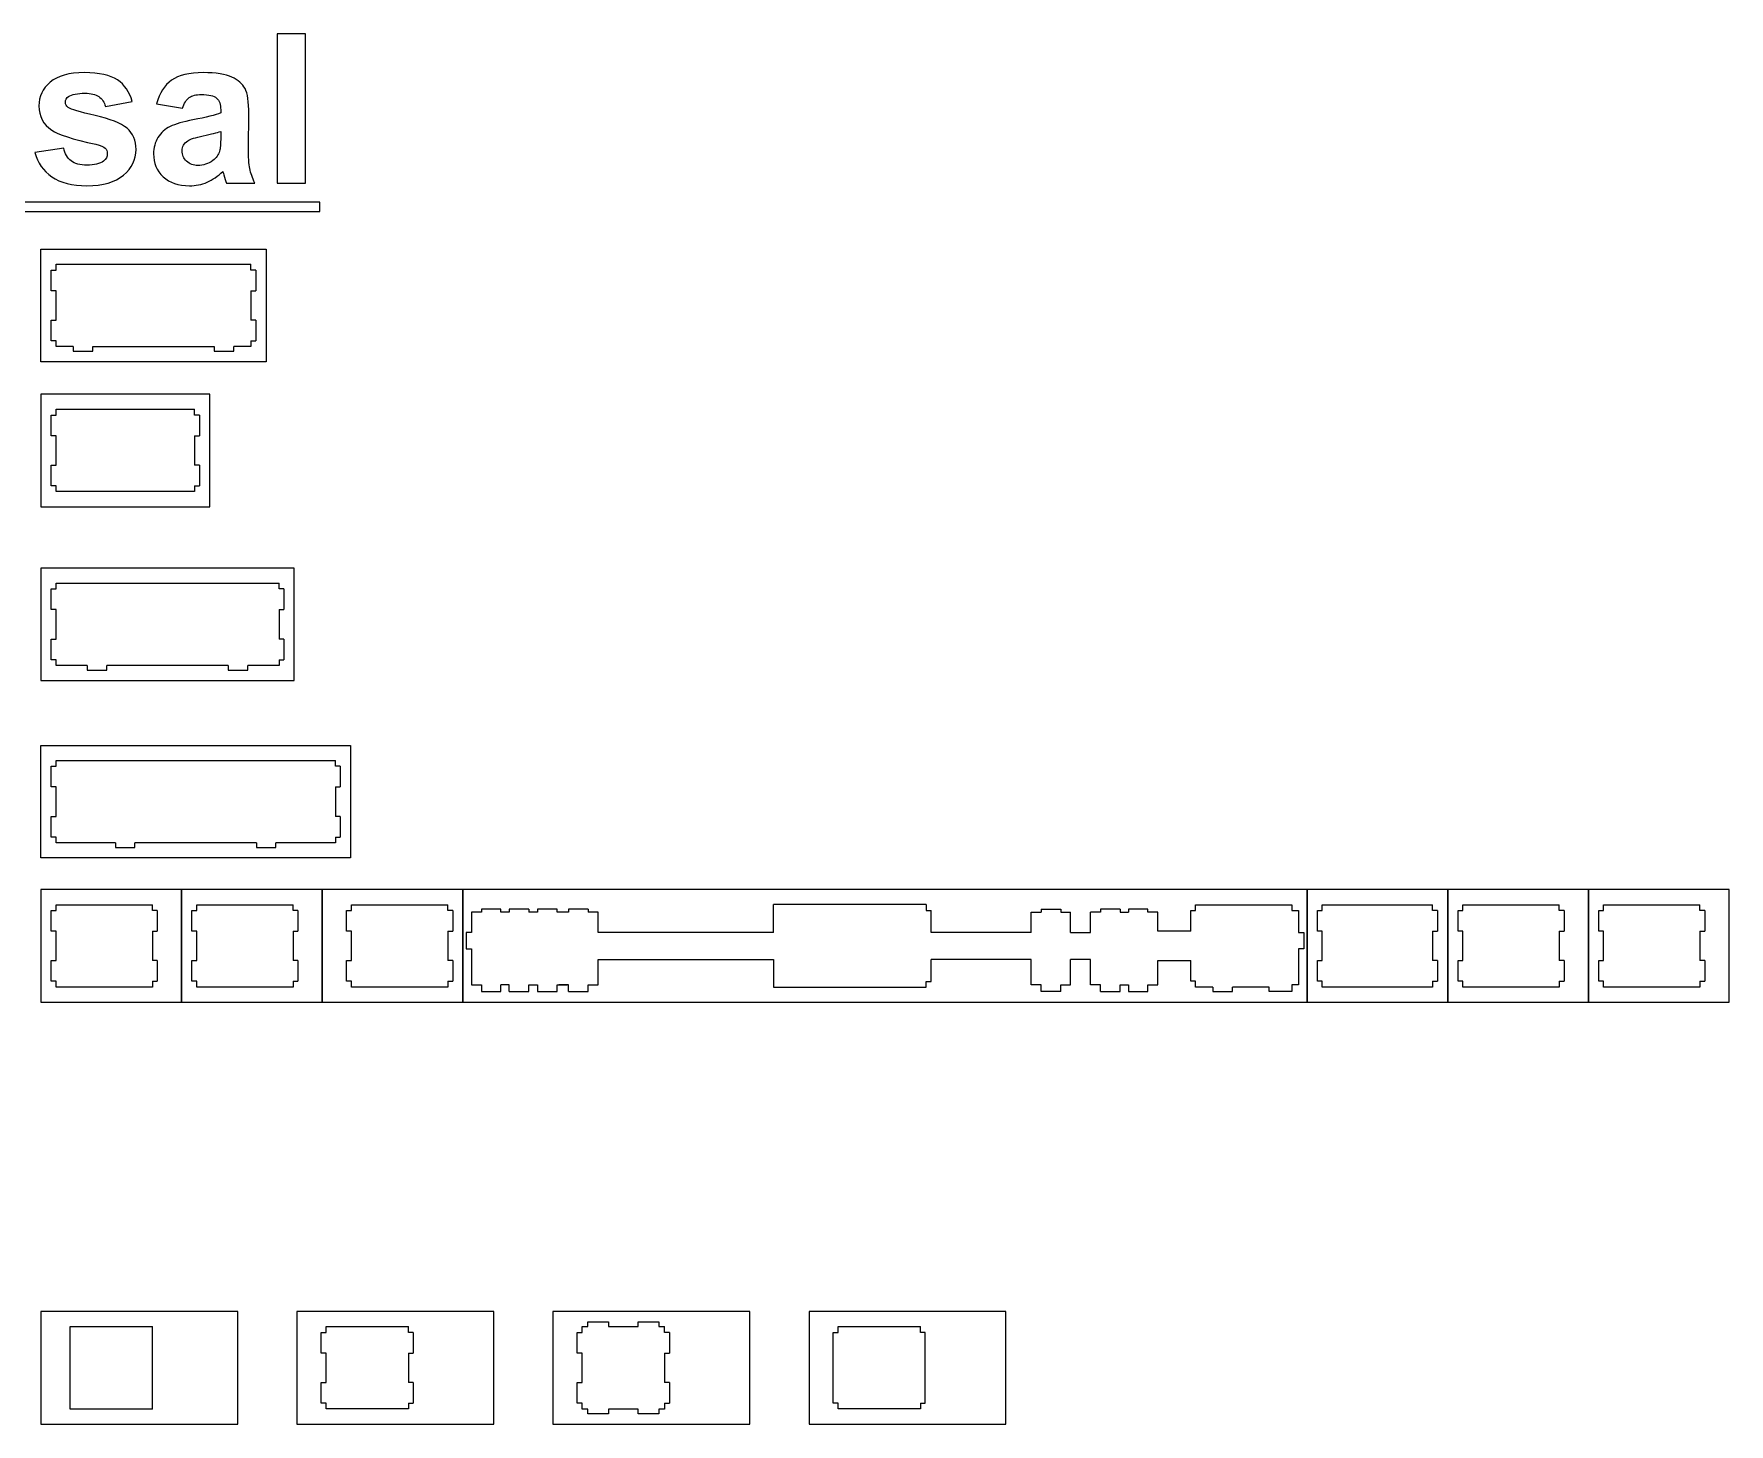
# Model space of a CAD drawing. Header units: millimetres. Extents: x -742 to 1487, y -1115 to 638.
# Drawn here: x 446.4 to 733.4, y -641.8 to -406.4 of the extents above; entities that cross this region are included whole.
import ezdxf

# ---------------------------------------------------------------- set-up
doc = ezdxf.new("R2010")
doc.units = ezdxf.units.MM
doc.layers.add('Layer 1', color=7, linetype='CONTINUOUS')

msp = doc.modelspace()

# ---------------------------------------------------------------- linework, layer by layer
at = {"layer": 'Layer 1', "color": 250, "lineweight": 9}
msp.add_lwpolyline([(519.061, -570.4), (661.936, -570.4), (661.936, -551.35), (519.061, -551.35), (519.061, -570.4)], close=True, dxfattribs=at)
at = {"layer": 'Layer 1', "color": 250}
for points, knots in [([(487.583, -431.707), (487.583, -431.707), (487.583, -406.449), (487.583, -406.449), (487.583, -406.449), (487.583, -406.449), (492.416, -406.449), (492.416, -406.449), (492.416, -406.449), (492.416, -406.449), (492.416, -431.707), (492.416, -431.707), (492.416, -431.707), (492.416, -431.707), (487.583, -431.707), (487.583, -431.707)], [0, 0, 0, 0, 0.2, 0.2, 0.2, 0.2, 0.4, 0.4, 0.4, 0.4, 0.6, 0.6, 0.6, 0.6, 1, 1, 1, 1]), ([(446.614, -426.557), (446.614, -426.557), (451.483, -425.816), (451.483, -425.816), (451.483, -425.816), (451.688, -426.751), (452.106, -427.462), (452.741, -427.944), (452.741, -427.944), (453.37, -428.432), (454.258, -428.673), (455.393, -428.673), (455.393, -428.673), (456.645, -428.673), (457.586, -428.444), (458.221, -427.986), (458.221, -427.986), (458.644, -427.662), (458.856, -427.227), (458.856, -426.686), (458.856, -426.686), (458.856, -426.322), (458.738, -426.016), (458.509, -425.775), (458.509, -425.775), (458.268, -425.546), (457.727, -425.328), (456.892, -425.134), (456.892, -425.134), (452.982, -424.27), (450.507, -423.482), (449.46, -422.77), (449.46, -422.77), (448.008, -421.777), (447.285, -420.401), (447.285, -418.643), (447.285, -418.643), (447.285, -417.049), (447.914, -415.715), (449.166, -414.633), (449.166, -414.633), (450.418, -413.551), (452.359, -413.01), (454.987, -413.01), (454.987, -413.01), (457.492, -413.01), (459.355, -413.422), (460.572, -414.239), (460.572, -414.239), (461.79, -415.062), (462.63, -416.273), (463.089, -417.878), (463.089, -417.878), (463.089, -417.878), (458.538, -418.725), (458.538, -418.725), (458.538, -418.725), (458.344, -418.008), (457.968, -417.455), (457.421, -417.073), (457.421, -417.073), (456.874, -416.691), (456.092, -416.503), (455.075, -416.503), (455.075, -416.503), (453.793, -416.503), (452.876, -416.679), (452.317, -417.038), (452.317, -417.038), (451.947, -417.291), (451.765, -417.62), (451.765, -418.02), (451.765, -418.02), (451.765, -418.366), (451.924, -418.66), (452.247, -418.902), (452.247, -418.902), (452.688, -419.225), (454.199, -419.678), (456.786, -420.266), (456.786, -420.266), (459.373, -420.854), (461.178, -421.571), (462.201, -422.423), (462.201, -422.423), (463.218, -423.282), (463.724, -424.487), (463.724, -426.028), (463.724, -426.028), (463.724, -427.703), (463.024, -429.15), (461.619, -430.355), (461.619, -430.355), (460.22, -431.56), (458.144, -432.166), (455.393, -432.166), (455.393, -432.166), (452.9, -432.166), (450.924, -431.66), (449.466, -430.655), (449.466, -430.655), (448.014, -429.649), (447.061, -428.285), (446.614, -426.557)], [0, 0, 0, 0, 0.037037, 0.037037, 0.037037, 0.037037, 0.0740741, 0.0740741, 0.0740741, 0.0740741, 0.1111111, 0.1111111, 0.1111111, 0.1111111, 0.1481481, 0.1481481, 0.1481481, 0.1481481, 0.1851852, 0.1851852, 0.1851852, 0.1851852, 0.2222222, 0.2222222, 0.2222222, 0.2222222, 0.2592593, 0.2592593, 0.2592593, 0.2592593, 0.2962963, 0.2962963, 0.2962963, 0.2962963, 0.3333333, 0.3333333, 0.3333333, 0.3333333, 0.3703704, 0.3703704, 0.3703704, 0.3703704, 0.4074074, 0.4074074, 0.4074074, 0.4074074, 0.4444444, 0.4444444, 0.4444444, 0.4444444, 0.4814815, 0.4814815, 0.4814815, 0.4814815, 0.5185185, 0.5185185, 0.5185185, 0.5185185, 0.5555556, 0.5555556, 0.5555556, 0.5555556, 0.5925926, 0.5925926, 0.5925926, 0.5925926, 0.6296296, 0.6296296, 0.6296296, 0.6296296, 0.6666667, 0.6666667, 0.6666667, 0.6666667, 0.7037037, 0.7037037, 0.7037037, 0.7037037, 0.7407407, 0.7407407, 0.7407407, 0.7407407, 0.7777778, 0.7777778, 0.7777778, 0.7777778, 0.8148148, 0.8148148, 0.8148148, 0.8148148, 0.8518519, 0.8518519, 0.8518519, 0.8518519, 0.8888889, 0.8888889, 0.8888889, 0.8888889, 0.9259259, 0.9259259, 0.9259259, 0.9259259, 1, 1, 1, 1]), ([(471.561, -419.043), (471.561, -419.043), (467.187, -418.267), (467.187, -418.267), (467.187, -418.267), (467.681, -416.479), (468.533, -415.156), (469.739, -414.298), (469.739, -414.298), (470.944, -413.439), (472.737, -413.01), (475.113, -413.01), (475.113, -413.01), (477.271, -413.01), (478.882, -413.263), (479.94, -413.775), (479.94, -413.775), (480.992, -414.286), (481.739, -414.933), (482.168, -415.721), (482.168, -415.721), (482.598, -416.509), (482.815, -417.949), (482.815, -420.054), (482.815, -420.054), (482.815, -420.054), (482.745, -425.698), (482.745, -425.698), (482.745, -425.698), (482.745, -427.304), (482.821, -428.491), (482.974, -429.256), (482.974, -429.256), (483.127, -430.02), (483.415, -430.837), (483.838, -431.707), (483.838, -431.707), (483.838, -431.707), (479.04, -431.707), (479.04, -431.707), (479.04, -431.707), (478.917, -431.39), (478.758, -430.919), (478.576, -430.296), (478.576, -430.296), (478.499, -430.008), (478.441, -429.82), (478.405, -429.732), (478.405, -429.732), (477.582, -430.543), (476.7, -431.149), (475.76, -431.554), (475.76, -431.554), (474.819, -431.96), (473.819, -432.166), (472.755, -432.166), (472.755, -432.166), (470.879, -432.166), (469.398, -431.654), (468.316, -430.631), (468.316, -430.631), (467.234, -429.614), (466.693, -428.321), (466.693, -426.757), (466.693, -426.757), (466.693, -425.728), (466.94, -424.805), (467.434, -423.993), (467.434, -423.993), (467.928, -423.188), (468.616, -422.565), (469.509, -422.135), (469.509, -422.135), (470.397, -421.706), (471.679, -421.33), (473.355, -421.006), (473.355, -421.006), (475.613, -420.583), (477.182, -420.183), (478.053, -419.819), (478.053, -419.819), (478.053, -419.819), (478.053, -419.331), (478.053, -419.331), (478.053, -419.331), (478.053, -418.39), (477.823, -417.72), (477.365, -417.314), (477.365, -417.314), (476.9, -416.914), (476.03, -416.714), (474.754, -416.714), (474.754, -416.714), (473.89, -416.714), (473.22, -416.885), (472.737, -417.232), (472.737, -417.232), (472.249, -417.573), (471.861, -418.178), (471.561, -419.043)], [0, 0, 0, 0, 0.0384615, 0.0384615, 0.0384615, 0.0384615, 0.0769231, 0.0769231, 0.0769231, 0.0769231, 0.1153846, 0.1153846, 0.1153846, 0.1153846, 0.1538462, 0.1538462, 0.1538462, 0.1538462, 0.1923077, 0.1923077, 0.1923077, 0.1923077, 0.2307692, 0.2307692, 0.2307692, 0.2307692, 0.2692308, 0.2692308, 0.2692308, 0.2692308, 0.3076923, 0.3076923, 0.3076923, 0.3076923, 0.3461538, 0.3461538, 0.3461538, 0.3461538, 0.3846154, 0.3846154, 0.3846154, 0.3846154, 0.4230769, 0.4230769, 0.4230769, 0.4230769, 0.4615385, 0.4615385, 0.4615385, 0.4615385, 0.5, 0.5, 0.5, 0.5, 0.5384615, 0.5384615, 0.5384615, 0.5384615, 0.5769231, 0.5769231, 0.5769231, 0.5769231, 0.6153846, 0.6153846, 0.6153846, 0.6153846, 0.6538462, 0.6538462, 0.6538462, 0.6538462, 0.6923077, 0.6923077, 0.6923077, 0.6923077, 0.7307692, 0.7307692, 0.7307692, 0.7307692, 0.7692308, 0.7692308, 0.7692308, 0.7692308, 0.8076923, 0.8076923, 0.8076923, 0.8076923, 0.8461538, 0.8461538, 0.8461538, 0.8461538, 0.8846154, 0.8846154, 0.8846154, 0.8846154, 0.9230769, 0.9230769, 0.9230769, 0.9230769, 1, 1, 1, 1]), ([(478.053, -422.958), (477.435, -423.164), (476.453, -423.411), (475.107, -423.699), (475.107, -423.699), (473.766, -423.987), (472.884, -424.27), (472.473, -424.54), (472.473, -424.54), (471.844, -424.993), (471.526, -425.557), (471.526, -426.245), (471.526, -426.245), (471.526, -426.927), (471.779, -427.509), (472.285, -428.003), (472.285, -428.003), (472.79, -428.497), (473.431, -428.744), (474.213, -428.744), (474.213, -428.744), (475.083, -428.744), (475.918, -428.456), (476.712, -427.886), (476.712, -427.886), (477.294, -427.445), (477.682, -426.915), (477.864, -426.28), (477.864, -426.28), (477.988, -425.869), (478.053, -425.081), (478.053, -423.923), (478.053, -423.923), (478.053, -423.923), (478.053, -422.958), (478.053, -422.958)], [0, 0, 0, 0, 0.1, 0.1, 0.1, 0.1, 0.2, 0.2, 0.2, 0.2, 0.3, 0.3, 0.3, 0.3, 0.4, 0.4, 0.4, 0.4, 0.5, 0.5, 0.5, 0.5, 0.6, 0.6, 0.6, 0.6, 0.7, 0.7, 0.7, 0.7, 0.8, 0.8, 0.8, 0.8, 1, 1, 1, 1]), ([(336.007, -434.914), (336.007, -434.914), (494.845, -434.914), (494.845, -434.914), (494.845, -434.914), (494.845, -434.914), (494.845, -436.518), (494.845, -436.518), (494.845, -436.518), (494.845, -436.518), (336.007, -436.518), (336.007, -436.518), (336.007, -436.518), (336.007, -436.518), (336.007, -434.914), (336.007, -434.914)], [0, 0, 0, 0, 0.2, 0.2, 0.2, 0.2, 0.4, 0.4, 0.4, 0.4, 0.6, 0.6, 0.6, 0.6, 1, 1, 1, 1])]:
    msp.add_open_spline(points, degree=3, knots=knots, dxfattribs=at)
at = {"layer": 'Layer 1', "color": 250, "lineweight": 9}
for points, knots in [([(447.624, -442.909), (447.624, -442.909), (447.624, -461.959), (447.624, -461.959), (447.624, -461.959), (447.624, -461.959), (485.724, -461.959), (485.724, -461.959), (485.724, -461.959), (485.724, -461.959), (485.724, -442.909), (485.724, -442.909), (485.724, -442.909), (485.724, -442.909), (447.624, -442.909), (447.624, -442.909)], [0, 0, 0, 0, 0.2, 0.2, 0.2, 0.2, 0.4, 0.4, 0.4, 0.4, 0.6, 0.6, 0.6, 0.6, 1, 1, 1, 1]), ([(447.624, -486.509), (447.624, -486.509), (447.624, -467.459), (447.624, -467.459), (447.624, -467.459), (447.624, -467.459), (476.199, -467.459), (476.199, -467.459), (476.199, -467.459), (476.199, -467.459), (476.199, -486.509), (476.199, -486.509), (476.199, -486.509), (476.199, -486.509), (447.624, -486.509), (447.624, -486.509)], [0, 0, 0, 0, 0.2, 0.2, 0.2, 0.2, 0.4, 0.4, 0.4, 0.4, 0.6, 0.6, 0.6, 0.6, 1, 1, 1, 1]), ([(447.624, -515.946), (447.624, -515.946), (447.624, -496.896), (447.624, -496.896), (447.624, -496.896), (447.624, -496.896), (490.486, -496.896), (490.486, -496.896), (490.486, -496.896), (490.486, -496.896), (490.486, -515.946), (490.486, -515.946), (490.486, -515.946), (490.486, -515.946), (447.624, -515.946), (447.624, -515.946)], [0, 0, 0, 0, 0.2, 0.2, 0.2, 0.2, 0.4, 0.4, 0.4, 0.4, 0.6, 0.6, 0.6, 0.6, 1, 1, 1, 1]), ([(447.624, -526.928), (447.624, -526.928), (447.624, -545.978), (447.624, -545.978), (447.624, -545.978), (447.624, -545.978), (500.011, -545.978), (500.011, -545.978), (500.011, -545.978), (500.011, -545.978), (500.011, -526.928), (500.011, -526.928), (500.011, -526.928), (500.011, -526.928), (447.624, -526.928), (447.624, -526.928)], [0, 0, 0, 0, 0.2, 0.2, 0.2, 0.2, 0.4, 0.4, 0.4, 0.4, 0.6, 0.6, 0.6, 0.6, 1, 1, 1, 1]), ([(447.624, -570.4), (447.624, -570.4), (447.624, -551.35), (447.624, -551.35), (447.624, -551.35), (447.624, -551.35), (471.436, -551.35), (471.436, -551.35), (471.436, -551.35), (471.436, -551.35), (471.436, -570.4), (471.436, -570.4), (471.436, -570.4), (471.436, -570.4), (447.624, -570.4), (447.624, -570.4)], [0, 0, 0, 0, 0.2, 0.2, 0.2, 0.2, 0.4, 0.4, 0.4, 0.4, 0.6, 0.6, 0.6, 0.6, 1, 1, 1, 1]), ([(471.436, -570.4), (471.436, -570.4), (471.436, -551.35), (471.436, -551.35), (471.436, -551.35), (471.436, -551.35), (495.249, -551.35), (495.249, -551.35), (495.249, -551.35), (495.249, -551.35), (495.249, -570.4), (495.249, -570.4), (495.249, -570.4), (495.249, -570.4), (471.436, -570.4), (471.436, -570.4)], [0, 0, 0, 0, 0.2, 0.2, 0.2, 0.2, 0.4, 0.4, 0.4, 0.4, 0.6, 0.6, 0.6, 0.6, 1, 1, 1, 1]), ([(495.249, -570.4), (495.249, -570.4), (495.249, -551.35), (495.249, -551.35), (495.249, -551.35), (495.249, -551.35), (519.061, -551.35), (519.061, -551.35), (519.061, -551.35), (519.061, -551.35), (519.061, -570.4), (519.061, -570.4), (519.061, -570.4), (519.061, -570.4), (495.249, -570.4), (495.249, -570.4)], [0, 0, 0, 0, 0.2, 0.2, 0.2, 0.2, 0.4, 0.4, 0.4, 0.4, 0.6, 0.6, 0.6, 0.6, 1, 1, 1, 1]), ([(661.936, -570.4), (661.936, -570.4), (661.936, -551.35), (661.936, -551.35), (661.936, -551.35), (661.936, -551.35), (685.749, -551.35), (685.749, -551.35), (685.749, -551.35), (685.749, -551.35), (685.749, -570.4), (685.749, -570.4), (685.749, -570.4), (685.749, -570.4), (661.936, -570.4), (661.936, -570.4)], [0, 0, 0, 0, 0.2, 0.2, 0.2, 0.2, 0.4, 0.4, 0.4, 0.4, 0.6, 0.6, 0.6, 0.6, 1, 1, 1, 1]), ([(685.749, -570.4), (685.749, -570.4), (685.749, -551.35), (685.749, -551.35), (685.749, -551.35), (685.749, -551.35), (709.561, -551.35), (709.561, -551.35), (709.561, -551.35), (709.561, -551.35), (709.561, -570.4), (709.561, -570.4), (709.561, -570.4), (709.561, -570.4), (685.749, -570.4), (685.749, -570.4)], [0, 0, 0, 0, 0.2, 0.2, 0.2, 0.2, 0.4, 0.4, 0.4, 0.4, 0.6, 0.6, 0.6, 0.6, 1, 1, 1, 1]), ([(709.561, -570.4), (709.561, -570.4), (709.561, -551.35), (709.561, -551.35), (709.561, -551.35), (709.561, -551.35), (733.374, -551.35), (733.374, -551.35), (733.374, -551.35), (733.374, -551.35), (733.374, -570.4), (733.374, -570.4), (733.374, -570.4), (733.374, -570.4), (709.561, -570.4), (709.561, -570.4)], [0, 0, 0, 0, 0.2, 0.2, 0.2, 0.2, 0.4, 0.4, 0.4, 0.4, 0.6, 0.6, 0.6, 0.6, 1, 1, 1, 1]), ([(447.624, -641.847), (447.624, -641.847), (447.624, -622.797), (447.624, -622.797), (447.624, -622.797), (447.624, -622.797), (480.961, -622.797), (480.961, -622.797), (480.961, -622.797), (480.961, -622.797), (480.961, -641.847), (480.961, -641.847), (480.961, -641.847), (480.961, -641.847), (447.624, -641.847), (447.624, -641.847)], [0, 0, 0, 0, 0.2, 0.2, 0.2, 0.2, 0.4, 0.4, 0.4, 0.4, 0.6, 0.6, 0.6, 0.6, 1, 1, 1, 1]), ([(490.961, -641.847), (490.961, -641.847), (490.961, -622.797), (490.961, -622.797), (490.961, -622.797), (490.961, -622.797), (524.299, -622.797), (524.299, -622.797), (524.299, -622.797), (524.299, -622.797), (524.299, -641.847), (524.299, -641.847), (524.299, -641.847), (524.299, -641.847), (490.961, -641.847), (490.961, -641.847)], [0, 0, 0, 0, 0.2, 0.2, 0.2, 0.2, 0.4, 0.4, 0.4, 0.4, 0.6, 0.6, 0.6, 0.6, 1, 1, 1, 1]), ([(534.299, -641.847), (534.299, -641.847), (534.299, -622.797), (534.299, -622.797), (534.299, -622.797), (534.299, -622.797), (567.636, -622.797), (567.636, -622.797), (567.636, -622.797), (567.636, -622.797), (567.636, -641.847), (567.636, -641.847), (567.636, -641.847), (567.636, -641.847), (534.299, -641.847), (534.299, -641.847)], [0, 0, 0, 0, 0.2, 0.2, 0.2, 0.2, 0.4, 0.4, 0.4, 0.4, 0.6, 0.6, 0.6, 0.6, 1, 1, 1, 1]), ([(577.636, -641.847), (577.636, -641.847), (577.636, -622.797), (577.636, -622.797), (577.636, -622.797), (577.636, -622.797), (610.974, -622.797), (610.974, -622.797), (610.974, -622.797), (610.974, -622.797), (610.974, -641.847), (610.974, -641.847), (610.974, -641.847), (610.974, -641.847), (577.636, -641.847), (577.636, -641.847)], [0, 0, 0, 0, 0.2, 0.2, 0.2, 0.2, 0.4, 0.4, 0.4, 0.4, 0.6, 0.6, 0.6, 0.6, 1, 1, 1, 1]), ([(581.746, -638.304), (581.746, -638.304), (581.746, -626.316), (581.746, -626.316), (581.746, -626.316), (581.746, -626.316), (582.557, -626.316), (582.557, -626.316)], [0, 0, 0, 0, 0.3333333, 0.3333333, 0.3333333, 0.3333333, 1, 1, 1, 1]), ([(597.314, -638.304), (597.314, -638.304), (597.314, -626.316), (597.314, -626.316), (597.314, -626.316), (597.314, -626.316), (596.502, -626.316), (596.502, -626.316)], [0, 0, 0, 0, 0.3333333, 0.3333333, 0.3333333, 0.3333333, 1, 1, 1, 1])]:
    msp.add_open_spline(points, degree=3, knots=knots, dxfattribs=at)
for points in [[(449.365, -446.44), (449.365, -446.44), (450.176, -446.44), (450.176, -446.44)], [(449.365, -449.934), (449.365, -449.934), (449.365, -446.44), (449.365, -446.44)], [(450.176, -446.44), (450.176, -446.44), (450.176, -445.461), (450.176, -445.461)], [(450.176, -445.461), (450.176, -445.461), (483.171, -445.461), (483.171, -445.461)], [(483.171, -446.44), (483.171, -446.44), (483.171, -445.461), (483.171, -445.461)], [(483.983, -446.44), (483.983, -446.44), (483.171, -446.44), (483.171, -446.44)], [(483.983, -446.44), (483.983, -446.44), (483.983, -449.934), (483.983, -449.934)], [(450.176, -449.934), (450.176, -449.934), (449.365, -449.934), (449.365, -449.934)], [(450.176, -454.934), (450.176, -454.934), (450.176, -449.934), (450.176, -449.934)], [(483.171, -449.934), (483.171, -449.934), (483.983, -449.934), (483.983, -449.934)], [(483.171, -449.934), (483.171, -449.934), (483.171, -454.934), (483.171, -454.934)], [(449.365, -454.934), (449.365, -454.934), (450.176, -454.934), (450.176, -454.934)], [(449.365, -458.428), (449.365, -458.428), (449.365, -454.934), (449.365, -454.934)], [(483.983, -454.934), (483.983, -454.934), (483.171, -454.934), (483.171, -454.934)], [(483.983, -454.934), (483.983, -454.934), (483.983, -458.428), (483.983, -458.428)], [(450.176, -458.428), (450.176, -458.428), (449.365, -458.428), (449.365, -458.428)], [(450.176, -459.406), (450.176, -459.406), (450.176, -458.428), (450.176, -458.428)], [(483.171, -458.428), (483.171, -458.428), (483.171, -459.406), (483.171, -459.406)], [(483.171, -458.428), (483.171, -458.428), (483.983, -458.428), (483.983, -458.428)], [(453.085, -459.406), (453.085, -459.406), (450.176, -459.406), (450.176, -459.406)], [(453.085, -459.406), (453.085, -459.406), (453.085, -460.181), (453.085, -460.181)], [(453.085, -460.181), (453.085, -460.181), (456.387, -460.181), (456.387, -460.181)], [(456.387, -460.181), (456.387, -460.181), (456.387, -459.406), (456.387, -459.406)], [(456.387, -459.406), (456.387, -459.406), (476.961, -459.406), (476.961, -459.406)], [(476.961, -459.406), (476.961, -459.406), (476.961, -460.181), (476.961, -460.181)], [(476.961, -460.181), (476.961, -460.181), (480.263, -460.181), (480.263, -460.181)], [(483.171, -459.406), (483.171, -459.406), (480.263, -459.406), (480.263, -459.406)], [(480.263, -460.181), (480.263, -460.181), (480.263, -459.406), (480.263, -459.406)], [(450.176, -470.99), (450.176, -470.99), (450.176, -470.011), (450.176, -470.011)], [(450.176, -470.011), (450.176, -470.011), (473.646, -470.011), (473.646, -470.011)], [(473.646, -470.99), (473.646, -470.99), (473.646, -470.011), (473.646, -470.011)], [(449.365, -470.99), (449.365, -470.99), (450.176, -470.99), (450.176, -470.99)], [(449.365, -474.484), (449.365, -474.484), (449.365, -470.99), (449.365, -470.99)], [(474.458, -470.99), (474.458, -470.99), (473.646, -470.99), (473.646, -470.99)], [(474.458, -470.99), (474.458, -470.99), (474.458, -474.484), (474.458, -474.484)], [(450.176, -474.484), (450.176, -474.484), (449.365, -474.484), (449.365, -474.484)], [(450.176, -479.484), (450.176, -479.484), (450.176, -474.484), (450.176, -474.484)], [(473.646, -474.484), (473.646, -474.484), (474.458, -474.484), (474.458, -474.484)], [(473.646, -474.484), (473.646, -474.484), (473.646, -479.484), (473.646, -479.484)], [(449.365, -479.484), (449.365, -479.484), (450.176, -479.484), (450.176, -479.484)], [(449.365, -482.978), (449.365, -482.978), (449.365, -479.484), (449.365, -479.484)], [(474.458, -479.484), (474.458, -479.484), (473.646, -479.484), (473.646, -479.484)], [(474.458, -479.484), (474.458, -479.484), (474.458, -482.978), (474.458, -482.978)], [(450.176, -482.978), (450.176, -482.978), (449.365, -482.978), (449.365, -482.978)], [(450.176, -483.956), (450.176, -483.956), (450.176, -482.978), (450.176, -482.978)], [(473.646, -483.956), (473.646, -483.956), (450.176, -483.956), (450.176, -483.956)], [(473.646, -482.978), (473.646, -482.978), (473.646, -483.956), (473.646, -483.956)], [(473.646, -482.978), (473.646, -482.978), (474.458, -482.978), (474.458, -482.978)], [(449.365, -500.427), (449.365, -500.427), (450.176, -500.427), (450.176, -500.427)], [(449.365, -503.921), (449.365, -503.921), (449.365, -500.427), (449.365, -500.427)], [(450.176, -500.427), (450.176, -500.427), (450.176, -499.449), (450.176, -499.449)], [(450.176, -499.449), (450.176, -499.449), (487.934, -499.449), (487.934, -499.449)], [(487.934, -500.427), (487.934, -500.427), (487.934, -499.449), (487.934, -499.449)], [(488.745, -500.427), (488.745, -500.427), (487.934, -500.427), (487.934, -500.427)], [(488.745, -500.427), (488.745, -500.427), (488.745, -503.921), (488.745, -503.921)], [(450.176, -503.921), (450.176, -503.921), (449.365, -503.921), (449.365, -503.921)], [(450.176, -508.921), (450.176, -508.921), (450.176, -503.921), (450.176, -503.921)], [(487.934, -503.921), (487.934, -503.921), (488.745, -503.921), (488.745, -503.921)], [(487.934, -503.921), (487.934, -503.921), (487.934, -508.921), (487.934, -508.921)], [(449.365, -508.921), (449.365, -508.921), (450.176, -508.921), (450.176, -508.921)], [(449.365, -512.415), (449.365, -512.415), (449.365, -508.921), (449.365, -508.921)], [(488.745, -508.921), (488.745, -508.921), (487.934, -508.921), (487.934, -508.921)], [(488.745, -508.921), (488.745, -508.921), (488.745, -512.415), (488.745, -512.415)], [(450.176, -512.415), (450.176, -512.415), (449.365, -512.415), (449.365, -512.415)], [(450.176, -513.394), (450.176, -513.394), (450.176, -512.415), (450.176, -512.415)], [(455.466, -513.394), (455.466, -513.394), (450.176, -513.394), (450.176, -513.394)], [(455.466, -513.394), (455.466, -513.394), (455.466, -514.168), (455.466, -514.168)], [(458.768, -514.168), (458.768, -514.168), (458.768, -513.394), (458.768, -513.394)], [(479.342, -513.394), (479.342, -513.394), (458.768, -513.394), (458.768, -513.394)], [(479.342, -513.394), (479.342, -513.394), (479.342, -514.168), (479.342, -514.168)], [(487.934, -513.394), (487.934, -513.394), (482.644, -513.394), (482.644, -513.394)], [(482.644, -514.168), (482.644, -514.168), (482.644, -513.394), (482.644, -513.394)], [(487.934, -512.415), (487.934, -512.415), (487.934, -513.394), (487.934, -513.394)], [(487.934, -512.415), (487.934, -512.415), (488.745, -512.415), (488.745, -512.415)], [(455.466, -514.168), (455.466, -514.168), (458.768, -514.168), (458.768, -514.168)], [(479.342, -514.168), (479.342, -514.168), (482.644, -514.168), (482.644, -514.168)], [(449.365, -530.459), (449.365, -530.459), (450.176, -530.459), (450.176, -530.459)], [(449.365, -533.953), (449.365, -533.953), (449.365, -530.459), (449.365, -530.459)], [(450.176, -530.459), (450.176, -530.459), (450.176, -529.481), (450.176, -529.481)], [(450.176, -529.481), (450.176, -529.481), (497.459, -529.481), (497.459, -529.481)], [(497.459, -530.459), (497.459, -530.459), (497.459, -529.481), (497.459, -529.481)], [(498.27, -530.459), (498.27, -530.459), (497.459, -530.459), (497.459, -530.459)], [(498.27, -530.459), (498.27, -530.459), (498.27, -533.953), (498.27, -533.953)], [(450.176, -533.953), (450.176, -533.953), (449.365, -533.953), (449.365, -533.953)], [(450.176, -538.953), (450.176, -538.953), (450.176, -533.953), (450.176, -533.953)], [(497.459, -533.953), (497.459, -533.953), (498.27, -533.953), (498.27, -533.953)], [(497.459, -533.953), (497.459, -533.953), (497.459, -538.953), (497.459, -538.953)], [(449.365, -538.953), (449.365, -538.953), (450.176, -538.953), (450.176, -538.953)], [(449.365, -542.447), (449.365, -542.447), (449.365, -538.953), (449.365, -538.953)], [(498.27, -538.953), (498.27, -538.953), (497.459, -538.953), (497.459, -538.953)], [(498.27, -538.953), (498.27, -538.953), (498.27, -542.447), (498.27, -542.447)], [(450.176, -542.447), (450.176, -542.447), (449.365, -542.447), (449.365, -542.447)], [(450.176, -543.426), (450.176, -543.426), (450.176, -542.447), (450.176, -542.447)], [(460.228, -543.426), (460.228, -543.426), (450.176, -543.426), (450.176, -543.426)], [(460.228, -543.426), (460.228, -543.426), (460.228, -544.2), (460.228, -544.2)], [(460.228, -544.2), (460.228, -544.2), (463.53, -544.2), (463.53, -544.2)], [(463.53, -544.2), (463.53, -544.2), (463.53, -543.426), (463.53, -543.426)], [(484.104, -543.426), (484.104, -543.426), (463.53, -543.426), (463.53, -543.426)], [(484.104, -543.426), (484.104, -543.426), (484.104, -544.2), (484.104, -544.2)], [(484.104, -544.2), (484.104, -544.2), (487.406, -544.2), (487.406, -544.2)], [(487.406, -544.2), (487.406, -544.2), (487.406, -543.426), (487.406, -543.426)], [(497.459, -543.426), (497.459, -543.426), (487.406, -543.426), (487.406, -543.426)], [(497.459, -542.447), (497.459, -542.447), (497.459, -543.426), (497.459, -543.426)], [(497.459, -542.447), (497.459, -542.447), (498.27, -542.447), (498.27, -542.447)], [(449.365, -554.881), (449.365, -554.881), (450.176, -554.881), (450.176, -554.881)], [(449.365, -558.374), (449.365, -558.374), (449.365, -554.881), (449.365, -554.881)], [(450.176, -554.881), (450.176, -554.881), (450.176, -553.902), (450.176, -553.902)], [(450.176, -553.902), (450.176, -553.902), (466.502, -553.902), (466.502, -553.902)], [(466.502, -554.881), (466.502, -554.881), (466.502, -553.902), (466.502, -553.902)], [(467.314, -554.881), (467.314, -554.881), (466.502, -554.881), (466.502, -554.881)], [(467.314, -554.881), (467.314, -554.881), (467.314, -558.375), (467.314, -558.375)], [(473.177, -554.881), (473.177, -554.881), (473.988, -554.881), (473.988, -554.881)], [(473.177, -558.375), (473.177, -558.375), (473.177, -554.881), (473.177, -554.881)], [(473.988, -554.881), (473.988, -554.881), (473.988, -553.902), (473.988, -553.902)], [(473.988, -553.902), (473.988, -553.902), (490.315, -553.902), (490.315, -553.902)], [(490.315, -554.881), (490.315, -554.881), (490.315, -553.902), (490.315, -553.902)], [(491.126, -554.881), (491.126, -554.881), (490.315, -554.881), (490.315, -554.881)], [(491.126, -554.881), (491.126, -554.881), (491.126, -558.375), (491.126, -558.375)], [(499.371, -554.881), (499.371, -554.881), (500.182, -554.881), (500.182, -554.881)], [(499.371, -558.375), (499.371, -558.375), (499.371, -554.881), (499.371, -554.881)], [(500.182, -554.881), (500.182, -554.881), (500.182, -553.902), (500.182, -553.902)], [(500.182, -553.902), (500.182, -553.902), (516.509, -553.902), (516.509, -553.902)], [(516.509, -554.881), (516.509, -554.881), (516.509, -553.902), (516.509, -553.902)], [(517.32, -554.881), (517.32, -554.881), (516.509, -554.881), (516.509, -554.881)], [(517.32, -554.881), (517.32, -554.881), (517.32, -558.375), (517.32, -558.375)], [(522.173, -555.185), (522.173, -555.185), (520.496, -555.185), (520.496, -555.185)], [(520.496, -555.185), (520.496, -555.185), (520.496, -558.589), (520.496, -558.589)], [(525.475, -554.652), (525.475, -554.652), (522.173, -554.652), (522.173, -554.652)], [(522.173, -554.652), (522.173, -554.652), (522.173, -555.185), (522.173, -555.185)], [(525.475, -555.185), (525.475, -555.185), (525.475, -554.652), (525.475, -554.652)], [(526.903, -555.185), (526.903, -555.185), (525.475, -555.185), (525.475, -555.185)], [(526.903, -554.652), (526.903, -554.652), (526.903, -555.185), (526.903, -555.185)], [(530.205, -554.652), (530.205, -554.652), (526.903, -554.652), (526.903, -554.652)], [(530.205, -554.652), (530.205, -554.652), (530.205, -555.185), (530.205, -555.185)], [(531.698, -555.185), (531.698, -555.185), (530.205, -555.185), (530.205, -555.185)], [(535, -554.652), (535, -554.652), (531.698, -554.652), (531.698, -554.652)], [(531.698, -554.652), (531.698, -554.652), (531.698, -555.185), (531.698, -555.185)], [(535, -555.185), (535, -555.185), (535, -554.652), (535, -554.652)], [(536.941, -555.185), (536.941, -555.185), (535, -555.185), (535, -555.185)], [(536.941, -554.652), (536.941, -554.652), (536.941, -555.185), (536.941, -555.185)], [(540.243, -554.652), (540.243, -554.652), (536.941, -554.652), (536.941, -554.652)], [(540.243, -554.652), (540.243, -554.652), (540.243, -555.185), (540.243, -555.185)], [(541.92, -555.185), (541.92, -555.185), (540.243, -555.185), (540.243, -555.185)], [(541.92, -558.589), (541.92, -558.589), (541.92, -555.185), (541.92, -555.185)], [(571.607, -558.589), (571.607, -558.589), (571.607, -553.89), (571.607, -553.89)], [(597.481, -553.89), (597.481, -553.89), (571.607, -553.89), (571.607, -553.89)], [(597.484, -553.89), (597.484, -553.89), (597.484, -554.87), (597.484, -554.87)], [(597.484, -554.87), (597.484, -554.87), (598.296, -554.87), (598.296, -554.87)], [(598.296, -558.589), (598.296, -558.589), (598.296, -554.87), (598.296, -554.87)], [(615.265, -558.589), (615.265, -558.589), (615.265, -555.185), (615.265, -555.185)], [(615.265, -555.185), (615.265, -555.185), (616.941, -555.185), (616.941, -555.185)], [(616.941, -554.652), (616.941, -554.652), (616.941, -555.185), (616.941, -555.185)], [(616.941, -554.652), (616.941, -554.652), (620.243, -554.652), (620.243, -554.652)], [(620.243, -554.652), (620.243, -554.652), (620.243, -555.185), (620.243, -555.185)], [(620.243, -555.185), (620.243, -555.185), (621.92, -555.185), (621.92, -555.185)], [(621.92, -558.589), (621.92, -558.589), (621.92, -555.185), (621.92, -555.185)], [(625.303, -558.589), (625.303, -558.589), (625.303, -555.185), (625.303, -555.185)], [(626.979, -555.185), (626.979, -555.185), (625.303, -555.185), (625.303, -555.185)], [(626.979, -554.652), (626.979, -554.652), (626.979, -555.185), (626.979, -555.185)], [(630.281, -554.652), (630.281, -554.652), (626.979, -554.652), (626.979, -554.652)], [(630.281, -554.652), (630.281, -554.652), (630.281, -555.185), (630.281, -555.185)], [(630.281, -555.185), (630.281, -555.185), (631.71, -555.185), (631.71, -555.185)], [(635.012, -554.652), (635.012, -554.652), (631.71, -554.652), (631.71, -554.652)], [(631.71, -554.652), (631.71, -554.652), (631.71, -555.185), (631.71, -555.185)], [(635.012, -555.185), (635.012, -555.185), (635.012, -554.652), (635.012, -554.652)], [(636.689, -555.185), (636.689, -555.185), (635.012, -555.185), (635.012, -555.185)], [(636.689, -558.375), (636.689, -558.375), (636.689, -555.185), (636.689, -555.185)], [(642.246, -554.881), (642.246, -554.881), (643.057, -554.881), (643.057, -554.881)], [(642.246, -558.375), (642.246, -558.375), (642.246, -554.881), (642.246, -554.881)], [(643.057, -554.881), (643.057, -554.881), (643.057, -553.902), (643.057, -553.902)], [(643.057, -553.902), (643.057, -553.902), (659.384, -553.902), (659.384, -553.902)], [(659.384, -553.902), (659.384, -553.902), (659.384, -554.881), (659.384, -554.881)], [(659.384, -554.881), (659.384, -554.881), (660.501, -554.881), (660.501, -554.881)], [(660.501, -554.881), (660.501, -554.881), (660.501, -558.589), (660.501, -558.589)], [(663.677, -554.881), (663.677, -554.881), (664.488, -554.881), (664.488, -554.881)], [(663.677, -558.375), (663.677, -558.375), (663.677, -554.881), (663.677, -554.881)], [(664.488, -554.881), (664.488, -554.881), (664.488, -553.902), (664.488, -553.902)], [(664.488, -553.902), (664.488, -553.902), (683.196, -553.902), (683.196, -553.902)], [(683.196, -554.881), (683.196, -554.881), (683.196, -553.902), (683.196, -553.902)], [(684.008, -554.881), (684.008, -554.881), (683.196, -554.881), (683.196, -554.881)], [(684.008, -554.881), (684.008, -554.881), (684.008, -558.374), (684.008, -558.374)], [(687.49, -554.881), (687.49, -554.881), (688.301, -554.881), (688.301, -554.881)], [(687.49, -558.374), (687.49, -558.374), (687.49, -554.881), (687.49, -554.881)], [(688.301, -554.881), (688.301, -554.881), (688.301, -553.902), (688.301, -553.902)], [(688.301, -553.902), (688.301, -553.902), (704.627, -553.902), (704.627, -553.902)], [(704.627, -554.881), (704.627, -554.881), (704.627, -553.902), (704.627, -553.902)], [(705.439, -554.881), (705.439, -554.881), (704.627, -554.881), (704.627, -554.881)], [(705.439, -554.881), (705.439, -554.881), (705.439, -558.375), (705.439, -558.375)], [(711.302, -554.881), (711.302, -554.881), (712.114, -554.881), (712.114, -554.881)], [(711.302, -558.375), (711.302, -558.375), (711.302, -554.881), (711.302, -554.881)], [(712.114, -554.881), (712.114, -554.881), (712.114, -553.902), (712.114, -553.902)], [(712.114, -553.902), (712.114, -553.902), (728.44, -553.902), (728.44, -553.902)], [(728.44, -554.881), (728.44, -554.881), (728.44, -553.902), (728.44, -553.902)], [(729.251, -554.881), (729.251, -554.881), (728.44, -554.881), (728.44, -554.881)], [(729.251, -554.881), (729.251, -554.881), (729.251, -558.375), (729.251, -558.375)], [(450.176, -558.374), (450.176, -558.374), (449.365, -558.374), (449.365, -558.374)], [(450.176, -563.374), (450.176, -563.374), (450.176, -558.374), (450.176, -558.374)], [(466.502, -558.375), (466.502, -558.375), (467.314, -558.375), (467.314, -558.375)], [(466.502, -558.375), (466.502, -558.375), (466.502, -563.375), (466.502, -563.375)], [(473.988, -558.375), (473.988, -558.375), (473.177, -558.375), (473.177, -558.375)], [(473.988, -563.375), (473.988, -563.375), (473.988, -558.375), (473.988, -558.375)], [(490.315, -558.375), (490.315, -558.375), (491.126, -558.375), (491.126, -558.375)], [(490.315, -558.375), (490.315, -558.375), (490.315, -563.375), (490.315, -563.375)], [(500.182, -558.375), (500.182, -558.375), (499.371, -558.375), (499.371, -558.375)], [(500.182, -563.375), (500.182, -563.375), (500.182, -558.375), (500.182, -558.375)], [(516.509, -558.375), (516.509, -558.375), (517.32, -558.375), (517.32, -558.375)], [(516.509, -558.375), (516.509, -558.375), (516.509, -563.375), (516.509, -563.375)], [(520.496, -558.589), (520.496, -558.589), (519.607, -558.589), (519.607, -558.589)], [(519.607, -558.589), (519.607, -558.589), (519.607, -561.383), (519.607, -561.383)], [(571.607, -558.589), (571.607, -558.589), (541.92, -558.589), (541.92, -558.589)], [(615.265, -558.589), (615.265, -558.589), (598.296, -558.589), (598.296, -558.589)], [(621.92, -558.589), (621.92, -558.589), (625.303, -558.589), (625.303, -558.589)], [(642.246, -558.375), (642.246, -558.375), (636.689, -558.375), (636.689, -558.375)], [(660.501, -558.589), (660.501, -558.589), (661.39, -558.589), (661.39, -558.589)], [(661.39, -558.589), (661.39, -558.589), (661.39, -561.383), (661.39, -561.383)], [(664.488, -558.375), (664.488, -558.375), (663.677, -558.375), (663.677, -558.375)], [(664.488, -563.375), (664.488, -563.375), (664.488, -558.375), (664.488, -558.375)], [(683.196, -558.374), (683.196, -558.374), (684.008, -558.374), (684.008, -558.374)], [(683.196, -558.374), (683.196, -558.374), (683.196, -563.374), (683.196, -563.374)], [(688.301, -558.374), (688.301, -558.374), (687.49, -558.374), (687.49, -558.374)], [(688.301, -563.374), (688.301, -563.374), (688.301, -558.374), (688.301, -558.374)], [(704.627, -558.375), (704.627, -558.375), (705.439, -558.375), (705.439, -558.375)], [(704.627, -558.375), (704.627, -558.375), (704.627, -563.375), (704.627, -563.375)], [(712.114, -558.375), (712.114, -558.375), (711.302, -558.375), (711.302, -558.375)], [(712.114, -563.375), (712.114, -563.375), (712.114, -558.375), (712.114, -558.375)], [(728.44, -558.375), (728.44, -558.375), (729.251, -558.375), (729.251, -558.375)], [(728.44, -558.375), (728.44, -558.375), (728.44, -563.375), (728.44, -563.375)], [(519.607, -561.383), (519.607, -561.383), (520.496, -561.383), (520.496, -561.383)], [(520.496, -561.383), (520.496, -561.383), (520.496, -567.479), (520.496, -567.479)], [(661.39, -561.383), (661.39, -561.383), (660.501, -561.383), (660.501, -561.383)], [(660.501, -561.383), (660.501, -561.383), (660.501, -567.479), (660.501, -567.479)], [(449.365, -563.374), (449.365, -563.374), (450.176, -563.374), (450.176, -563.374)], [(449.365, -566.868), (449.365, -566.868), (449.365, -563.374), (449.365, -563.374)], [(467.314, -563.375), (467.314, -563.375), (466.502, -563.375), (466.502, -563.375)], [(467.314, -563.375), (467.314, -563.375), (467.314, -566.868), (467.314, -566.868)], [(473.177, -563.375), (473.177, -563.375), (473.988, -563.375), (473.988, -563.375)], [(473.177, -566.868), (473.177, -566.868), (473.177, -563.375), (473.177, -563.375)], [(491.126, -563.375), (491.126, -563.375), (490.315, -563.375), (490.315, -563.375)], [(491.126, -563.375), (491.126, -563.375), (491.126, -566.869), (491.126, -566.869)], [(499.371, -563.375), (499.371, -563.375), (500.182, -563.375), (500.182, -563.375)], [(499.371, -566.868), (499.371, -566.868), (499.371, -563.375), (499.371, -563.375)], [(517.32, -563.375), (517.32, -563.375), (516.509, -563.375), (516.509, -563.375)], [(517.32, -563.375), (517.32, -563.375), (517.32, -566.869), (517.32, -566.869)], [(541.92, -563.161), (541.92, -563.161), (571.607, -563.161), (571.607, -563.161)], [(541.92, -567.479), (541.92, -567.479), (541.92, -563.161), (541.92, -563.161)], [(571.607, -563.161), (571.607, -563.161), (571.607, -567.86), (571.607, -567.86)], [(598.296, -566.879), (598.296, -566.879), (598.296, -563.161), (598.296, -563.161)], [(615.265, -563.161), (615.265, -563.161), (598.296, -563.161), (598.296, -563.161)], [(615.265, -567.479), (615.265, -567.479), (615.265, -563.161), (615.265, -563.161)], [(625.303, -563.161), (625.303, -563.161), (621.92, -563.161), (621.92, -563.161)], [(621.92, -567.479), (621.92, -567.479), (621.92, -563.161), (621.92, -563.161)], [(625.303, -567.479), (625.303, -567.479), (625.303, -563.161), (625.303, -563.161)], [(636.689, -563.375), (636.689, -563.375), (642.246, -563.375), (642.246, -563.375)], [(636.689, -567.479), (636.689, -567.479), (636.689, -563.375), (636.689, -563.375)], [(642.246, -566.868), (642.246, -566.868), (642.246, -563.375), (642.246, -563.375)], [(663.677, -563.375), (663.677, -563.375), (664.488, -563.375), (664.488, -563.375)], [(663.677, -566.868), (663.677, -566.868), (663.677, -563.375), (663.677, -563.375)], [(684.008, -563.374), (684.008, -563.374), (683.196, -563.374), (683.196, -563.374)], [(684.008, -563.374), (684.008, -563.374), (684.008, -566.868), (684.008, -566.868)], [(687.49, -563.374), (687.49, -563.374), (688.301, -563.374), (688.301, -563.374)], [(687.49, -566.868), (687.49, -566.868), (687.49, -563.374), (687.49, -563.374)], [(705.439, -563.375), (705.439, -563.375), (704.627, -563.375), (704.627, -563.375)], [(705.439, -563.375), (705.439, -563.375), (705.439, -566.868), (705.439, -566.868)], [(711.302, -563.375), (711.302, -563.375), (712.114, -563.375), (712.114, -563.375)], [(711.302, -566.868), (711.302, -566.868), (711.302, -563.375), (711.302, -563.375)], [(729.251, -563.375), (729.251, -563.375), (728.44, -563.375), (728.44, -563.375)], [(729.251, -563.375), (729.251, -563.375), (729.251, -566.869), (729.251, -566.869)], [(450.176, -566.868), (450.176, -566.868), (449.365, -566.868), (449.365, -566.868)], [(450.176, -567.847), (450.176, -567.847), (450.176, -566.868), (450.176, -566.868)], [(466.502, -567.847), (466.502, -567.847), (450.176, -567.847), (450.176, -567.847)], [(466.502, -566.868), (466.502, -566.868), (466.502, -567.847), (466.502, -567.847)], [(466.502, -566.868), (466.502, -566.868), (467.314, -566.868), (467.314, -566.868)], [(473.988, -566.868), (473.988, -566.868), (473.177, -566.868), (473.177, -566.868)], [(473.988, -567.847), (473.988, -567.847), (473.988, -566.868), (473.988, -566.868)], [(490.315, -567.847), (490.315, -567.847), (473.988, -567.847), (473.988, -567.847)], [(490.315, -566.869), (490.315, -566.869), (490.315, -567.847), (490.315, -567.847)], [(490.315, -566.869), (490.315, -566.869), (491.126, -566.869), (491.126, -566.869)], [(500.182, -566.868), (500.182, -566.868), (499.371, -566.868), (499.371, -566.868)], [(500.182, -567.847), (500.182, -567.847), (500.182, -566.868), (500.182, -566.868)], [(516.509, -567.847), (516.509, -567.847), (500.182, -567.847), (500.182, -567.847)], [(516.509, -566.869), (516.509, -566.869), (516.509, -567.847), (516.509, -567.847)], [(516.509, -566.869), (516.509, -566.869), (517.32, -566.869), (517.32, -566.869)], [(520.496, -567.479), (520.496, -567.479), (522.173, -567.479), (522.173, -567.479)], [(522.173, -567.479), (522.173, -567.479), (522.173, -568.622), (522.173, -568.622)], [(525.475, -568.622), (525.475, -568.622), (525.475, -567.479), (525.475, -567.479)], [(526.903, -567.479), (526.903, -567.479), (525.475, -567.479), (525.475, -567.479)], [(526.903, -568.622), (526.903, -568.622), (526.903, -567.479), (526.903, -567.479)], [(530.205, -568.622), (530.205, -568.622), (530.205, -567.479), (530.205, -567.479)], [(530.205, -567.479), (530.205, -567.479), (531.698, -567.479), (531.698, -567.479)], [(531.698, -567.479), (531.698, -567.479), (531.698, -568.622), (531.698, -568.622)], [(535, -568.622), (535, -568.622), (535, -567.479), (535, -567.479)], [(535, -567.479), (535, -567.479), (536.676, -567.479), (536.676, -567.479)], [(536.941, -567.479), (536.941, -567.479), (535.265, -567.479), (535.265, -567.479)], [(536.941, -568.622), (536.941, -568.622), (536.941, -567.479), (536.941, -567.479)], [(540.243, -568.622), (540.243, -568.622), (540.243, -567.479), (540.243, -567.479)], [(540.243, -567.479), (540.243, -567.479), (541.92, -567.479), (541.92, -567.479)], [(571.607, -567.86), (571.607, -567.86), (597.481, -567.86), (597.481, -567.86)], [(597.484, -567.86), (597.484, -567.86), (597.484, -566.879), (597.484, -566.879)], [(597.484, -566.879), (597.484, -566.879), (598.296, -566.879), (598.296, -566.879)], [(616.941, -567.479), (616.941, -567.479), (615.265, -567.479), (615.265, -567.479)], [(616.941, -568.622), (616.941, -568.622), (616.941, -567.479), (616.941, -567.479)], [(620.243, -568.622), (620.243, -568.622), (620.243, -567.479), (620.243, -567.479)], [(620.243, -567.479), (620.243, -567.479), (621.92, -567.479), (621.92, -567.479)], [(626.979, -567.479), (626.979, -567.479), (625.303, -567.479), (625.303, -567.479)], [(626.979, -568.622), (626.979, -568.622), (626.979, -567.479), (626.979, -567.479)], [(630.281, -568.622), (630.281, -568.622), (630.281, -567.479), (630.281, -567.479)], [(630.281, -567.479), (630.281, -567.479), (631.71, -567.479), (631.71, -567.479)], [(631.71, -567.479), (631.71, -567.479), (631.71, -568.622), (631.71, -568.622)], [(635.012, -568.622), (635.012, -568.622), (635.012, -567.479), (635.012, -567.479)], [(635.012, -567.479), (635.012, -567.479), (636.689, -567.479), (636.689, -567.479)], [(643.057, -566.868), (643.057, -566.868), (642.246, -566.868), (642.246, -566.868)], [(643.057, -567.847), (643.057, -567.847), (643.057, -566.868), (643.057, -566.868)], [(645.998, -567.847), (645.998, -567.847), (643.057, -567.847), (643.057, -567.847)], [(645.998, -567.847), (645.998, -567.847), (645.998, -568.622), (645.998, -568.622)], [(655.523, -567.847), (655.523, -567.847), (649.3, -567.847), (649.3, -567.847)], [(649.3, -568.622), (649.3, -568.622), (649.3, -567.847), (649.3, -567.847)], [(655.523, -568.622), (655.523, -568.622), (655.523, -567.847), (655.523, -567.847)], [(660.501, -567.479), (660.501, -567.479), (659.384, -567.479), (659.384, -567.479)], [(659.384, -567.479), (659.384, -567.479), (659.384, -568.622), (659.384, -568.622)], [(664.488, -566.868), (664.488, -566.868), (663.677, -566.868), (663.677, -566.868)], [(664.488, -567.847), (664.488, -567.847), (664.488, -566.868), (664.488, -566.868)], [(683.196, -567.847), (683.196, -567.847), (664.488, -567.847), (664.488, -567.847)], [(683.196, -566.868), (683.196, -566.868), (683.196, -567.847), (683.196, -567.847)], [(683.196, -566.868), (683.196, -566.868), (684.008, -566.868), (684.008, -566.868)], [(688.301, -566.868), (688.301, -566.868), (687.49, -566.868), (687.49, -566.868)], [(688.301, -567.847), (688.301, -567.847), (688.301, -566.868), (688.301, -566.868)], [(704.627, -567.847), (704.627, -567.847), (688.301, -567.847), (688.301, -567.847)], [(704.627, -566.868), (704.627, -566.868), (704.627, -567.847), (704.627, -567.847)], [(704.627, -566.868), (704.627, -566.868), (705.439, -566.868), (705.439, -566.868)], [(712.114, -566.868), (712.114, -566.868), (711.302, -566.868), (711.302, -566.868)], [(712.114, -567.847), (712.114, -567.847), (712.114, -566.868), (712.114, -566.868)], [(728.44, -567.847), (728.44, -567.847), (712.114, -567.847), (712.114, -567.847)], [(728.44, -566.869), (728.44, -566.869), (728.44, -567.847), (728.44, -567.847)], [(728.44, -566.869), (728.44, -566.869), (729.251, -566.869), (729.251, -566.869)], [(522.173, -568.622), (522.173, -568.622), (525.475, -568.622), (525.475, -568.622)], [(526.903, -568.622), (526.903, -568.622), (530.205, -568.622), (530.205, -568.622)], [(531.698, -568.622), (531.698, -568.622), (535, -568.622), (535, -568.622)], [(536.941, -568.622), (536.941, -568.622), (540.243, -568.622), (540.243, -568.622)], [(620.243, -568.622), (620.243, -568.622), (616.941, -568.622), (616.941, -568.622)], [(626.979, -568.622), (626.979, -568.622), (630.281, -568.622), (630.281, -568.622)], [(631.71, -568.622), (631.71, -568.622), (635.012, -568.622), (635.012, -568.622)], [(645.998, -568.622), (645.998, -568.622), (649.3, -568.622), (649.3, -568.622)], [(659.384, -568.622), (659.384, -568.622), (655.523, -568.622), (655.523, -568.622)], [(452.545, -639.307), (452.545, -639.307), (452.545, -625.337), (452.545, -625.337)], [(452.545, -625.337), (452.545, -625.337), (466.515, -625.337), (466.515, -625.337)], [(466.515, -639.307), (466.515, -639.307), (466.515, -625.337), (466.515, -625.337)], [(495.882, -625.337), (495.882, -625.337), (509.827, -625.337), (509.827, -625.337)], [(495.882, -626.316), (495.882, -626.316), (495.882, -625.337), (495.882, -625.337)], [(509.827, -626.316), (509.827, -626.316), (509.827, -625.337), (509.827, -625.337)], [(539.22, -625.337), (539.22, -625.337), (540.2, -625.337), (540.2, -625.337)], [(539.22, -626.318), (539.22, -626.318), (539.22, -625.337), (539.22, -625.337)], [(540.2, -624.525), (540.2, -624.525), (543.7, -624.525), (543.7, -624.525)], [(540.2, -625.337), (540.2, -625.337), (540.2, -624.525), (540.2, -624.525)], [(543.7, -624.525), (543.7, -624.525), (543.7, -625.337), (543.7, -625.337)], [(543.7, -625.337), (543.7, -625.337), (548.709, -625.337), (548.709, -625.337)], [(548.709, -624.525), (548.709, -624.525), (552.209, -624.525), (552.209, -624.525)], [(548.709, -625.337), (548.709, -625.337), (548.709, -624.525), (548.709, -624.525)], [(552.209, -624.525), (552.209, -624.525), (552.209, -625.337), (552.209, -625.337)], [(552.209, -625.337), (552.209, -625.337), (553.19, -625.337), (553.19, -625.337)], [(553.19, -626.318), (553.19, -626.318), (553.19, -625.337), (553.19, -625.337)], [(582.557, -625.337), (582.557, -625.337), (596.502, -625.337), (596.502, -625.337)], [(582.557, -626.316), (582.557, -626.316), (582.557, -625.337), (582.557, -625.337)], [(596.502, -626.316), (596.502, -626.316), (596.502, -625.337), (596.502, -625.337)], [(495.071, -629.81), (495.071, -629.81), (495.071, -626.316), (495.071, -626.316)], [(495.071, -626.316), (495.071, -626.316), (495.882, -626.316), (495.882, -626.316)], [(510.639, -626.316), (510.639, -626.316), (509.827, -626.316), (509.827, -626.316)], [(510.639, -626.316), (510.639, -626.316), (510.639, -629.81), (510.639, -629.81)], [(538.407, -626.318), (538.407, -626.318), (539.22, -626.318), (539.22, -626.318)], [(538.407, -629.818), (538.407, -629.818), (538.407, -626.318), (538.407, -626.318)], [(554.003, -626.318), (554.003, -626.318), (553.19, -626.318), (553.19, -626.318)], [(554.003, -626.318), (554.003, -626.318), (554.003, -629.818), (554.003, -629.818)], [(495.882, -629.81), (495.882, -629.81), (495.071, -629.81), (495.071, -629.81)], [(495.882, -634.81), (495.882, -634.81), (495.882, -629.81), (495.882, -629.81)], [(509.827, -629.81), (509.827, -629.81), (509.827, -634.81), (509.827, -634.81)], [(509.827, -629.81), (509.827, -629.81), (510.639, -629.81), (510.639, -629.81)], [(539.22, -629.818), (539.22, -629.818), (538.407, -629.818), (538.407, -629.818)], [(539.22, -634.827), (539.22, -634.827), (539.22, -629.818), (539.22, -629.818)], [(553.19, -629.818), (553.19, -629.818), (553.19, -634.827), (553.19, -634.827)], [(553.19, -629.818), (553.19, -629.818), (554.003, -629.818), (554.003, -629.818)], [(495.071, -638.304), (495.071, -638.304), (495.071, -634.81), (495.071, -634.81)], [(495.071, -634.81), (495.071, -634.81), (495.882, -634.81), (495.882, -634.81)], [(510.639, -634.81), (510.639, -634.81), (509.827, -634.81), (509.827, -634.81)], [(510.639, -634.81), (510.639, -634.81), (510.639, -638.304), (510.639, -638.304)], [(538.407, -634.827), (538.407, -634.827), (539.22, -634.827), (539.22, -634.827)], [(538.407, -638.327), (538.407, -638.327), (538.407, -634.827), (538.407, -634.827)], [(554.003, -634.827), (554.003, -634.827), (553.19, -634.827), (553.19, -634.827)], [(554.003, -634.827), (554.003, -634.827), (554.003, -638.327), (554.003, -638.327)], [(466.515, -639.307), (466.515, -639.307), (452.545, -639.307), (452.545, -639.307)], [(495.882, -638.304), (495.882, -638.304), (495.071, -638.304), (495.071, -638.304)], [(495.882, -639.283), (495.882, -639.283), (495.882, -638.304), (495.882, -638.304)], [(509.827, -639.283), (509.827, -639.283), (495.882, -639.283), (495.882, -639.283)], [(509.827, -638.304), (509.827, -638.304), (510.639, -638.304), (510.639, -638.304)], [(509.827, -638.304), (509.827, -638.304), (509.827, -639.283), (509.827, -639.283)], [(539.22, -638.327), (539.22, -638.327), (538.407, -638.327), (538.407, -638.327)], [(539.22, -639.307), (539.22, -639.307), (539.22, -638.327), (539.22, -638.327)], [(540.2, -639.307), (540.2, -639.307), (539.22, -639.307), (539.22, -639.307)], [(540.2, -640.12), (540.2, -640.12), (540.2, -639.307), (540.2, -639.307)], [(543.7, -639.307), (543.7, -639.307), (543.7, -640.12), (543.7, -640.12)], [(548.709, -639.307), (548.709, -639.307), (543.7, -639.307), (543.7, -639.307)], [(548.709, -640.12), (548.709, -640.12), (548.709, -639.307), (548.709, -639.307)], [(552.209, -639.307), (552.209, -639.307), (552.209, -640.12), (552.209, -640.12)], [(553.19, -639.307), (553.19, -639.307), (552.209, -639.307), (552.209, -639.307)], [(553.19, -638.327), (553.19, -638.327), (553.19, -639.307), (553.19, -639.307)], [(553.19, -638.327), (553.19, -638.327), (554.003, -638.327), (554.003, -638.327)], [(582.557, -638.304), (582.557, -638.304), (581.746, -638.304), (581.746, -638.304)], [(582.557, -639.283), (582.557, -639.283), (582.557, -638.304), (582.557, -638.304)], [(596.502, -639.283), (596.502, -639.283), (582.557, -639.283), (582.557, -639.283)], [(596.502, -638.304), (596.502, -638.304), (597.314, -638.304), (597.314, -638.304)], [(596.502, -638.304), (596.502, -638.304), (596.502, -639.283), (596.502, -639.283)], [(543.7, -640.12), (543.7, -640.12), (540.2, -640.12), (540.2, -640.12)], [(552.209, -640.12), (552.209, -640.12), (548.709, -640.12), (548.709, -640.12)]]:
    msp.add_open_spline(points, degree=3, dxfattribs=at)

doc.saveas('drawing.dxf')
